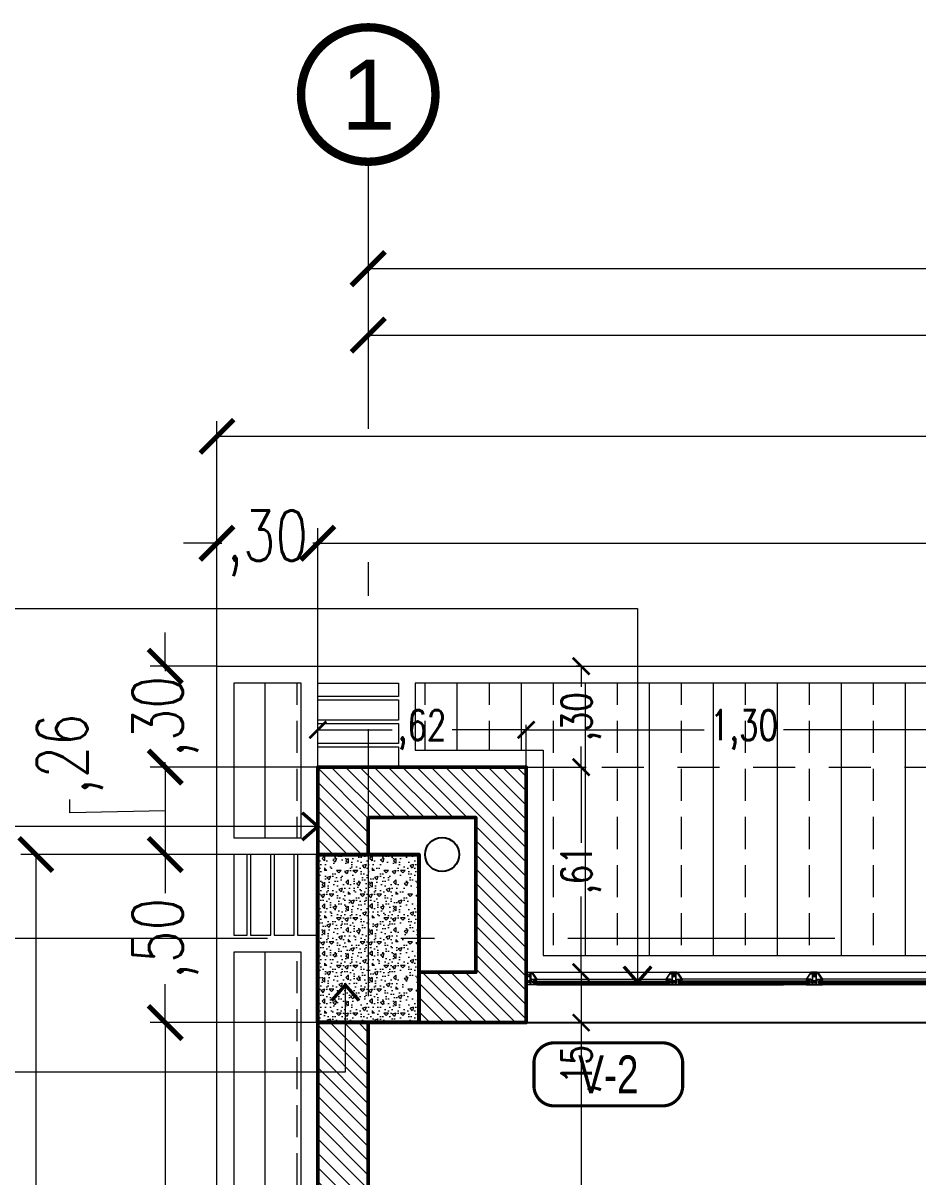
# Model space of a CAD drawing. Header units: millimetres. Extents: x 216 to 447, y 57 to 97.
# Drawn here: x 219.546 to 222.208, y 92.938 to 96.369 of the extents above; entities that cross this region are included whole.
import ezdxf
from ezdxf.enums import TextEntityAlignment as Align

# ---------------------------------------------------------------- set-up
doc = ezdxf.new("R2010")
doc.units = ezdxf.units.MM
doc.header["$LTSCALE"] = 0.5
doc.set_wipeout_variables(frame=1)
doc.header["$PDMODE"] = 35
for name, pattern in [('CENTER', [50.8, 31.75, -6.35, 6.35, -6.35]), ('DASHDOT2', [12.7, 6.35, -3.175, 0, -3.175]), ('HIDDEN', [0.375, 0.25, -0.125])]:
    doc.linetypes.add(name, pattern=pattern)
for name, color, linetype, lineweight in [('A-COLS-ACHU', 47, 'Continuous', 0), ('A-COTAS', 7, 'Continuous', 9), ('A-ECON-COLS', 2, 'Continuous', 53), ('A-EJES', 7, 'DASHDOT2', 9), ('A-MURO', 5, 'Continuous', 50), ('A-MURO-ACHU', 250, 'Continuous', 0), ('A-PISO', 7, 'Continuous', 15), ('A-PISO -ACHU', 55, 'Continuous', 0), ('A-PLAN-ACHU1', 105, 'Continuous', 9), ('A-PLAN-ACHU2', 146, 'Continuous', 0), ('A-PLAN-ACHU3', 250, 'Continuous', 0), ('A-PROY', 6, 'HIDDEN', 18), ('A-TEXT-EJES', 85, 'CENTER', 9), ('A-TEXT-FLEC', 4, 'Continuous', 9), ('A-TEXT-VENT', 2, 'Continuous', 9), ('A-VENT', 1, 'Continuous', 15), ('A-WIPEOUT', 255, 'Continuous', 0)]:
    doc.layers.add(name, color=color, linetype=linetype, lineweight=lineweight)
doc.layers.add('BORRADOR', color=3, linetype='Continuous', plot=False)
doc.styles.add('Cotas', font='romans.shx', dxfattribs={"width": 0.75})
doc.styles.add('ING_50', font='swisscl.ttf', dxfattribs={"height": 0.08})
doc.styles.add('swis Lt BT', font='swissl.ttf')
doc.dimstyles.new("1-25'", dxfattribs={"dimtxt": 0.075, "dimasz": 0.05, "dimexe": 0.015, "dimexo": 0, "dimgap": 0.02, "dimtad": 0, "dimzin": 4, "dimtxsty": 'Cotas', "dimblk": 'ARCHTICK', "dimcen": 0.09, "dimclrd": 142, "dimclre": 2, "dimclrt": 2, "dimadec": 0, "dimazin": 0, "dimtfac": 1, "dimtmove": 0, "dimatfit": 3, "dimfxl": 0.1, "dimlwd": 13, "dimlwe": 9, "dimarcsym": 2})
doc.dimstyles.new("1-50'---", dxfattribs={"dimtxt": 0.15, "dimasz": 0.1, "dimexe": 0.045, "dimexo": 0, "dimgap": 0.02, "dimtad": 0, "dimzin": 4, "dimtxsty": 'Cotas', "dimblk": 'ARCHTICK', "dimcen": 0.09, "dimclrd": 40, "dimclre": 74, "dimclrt": 256, "dimadec": 0, "dimazin": 0, "dimtfac": 1, "dimtmove": 0, "dimatfit": 3, "dimfxl": 30, "dimfxlon": 1, "dimlwd": 13, "dimlwe": 9, "dimarcsym": 2})
pattern_1 = [(135, (-2414.348867, -998.31859), (-0.02121320344, -0.02121320344), [])]
pattern_2 = [(90, (-2414.34887, -998.31859), (-0.1905, 4e-17), []), (90, (-2414.25362, -998.22334), (-0.1905, 4e-17), [0.09525, -0.047625])]

# ---------------------------------------------------------------- blocks, each defined once
blk = doc.blocks.new('INDICADOR EJES')
at = {"layer": 'A-TEXT-EJES', "const_width": 0.0005}
blk.add_lwpolyline([(0.004, 0.004, 1), (-0.004, 0.004, 1)], format="xyb", close=True, dxfattribs=at)
at = {"layer": 'A-TEXT-EJES', "style": 'swis Lt BT'}
blk.add_attdef('1', text='', height=0.005, dxfattribs=at).set_placement((0, 0.004), align=Align.MIDDLE_CENTER)
blk = doc.blocks.new('_ArchTick')
at = {"color": 0, "linetype": 'ByBlock', "const_width": 0.15}
blk.add_lwpolyline([(-0.5, -0.5), (0.5, 0.5)], dxfattribs=at)
blk = doc.blocks.new('*D88')
at = {"layer": 'A-COTAS', "color": 74, "linetype": 'DASHDOT2', "lineweight": 9, "transparency": 16777216}
for p, q in [((220.5728, 95.9569), (220.5728, 95.3965)), ((226.5728, 95.9569), (226.5728, 95.3965))]:
    blk.add_line(p, q, dxfattribs=at)
at = {"layer": 'A-COTAS', "color": 40, "linetype": 'Continuous', "lineweight": 13, "transparency": 16777216}
for p, q in [((220.5728, 95.4415), (223.384, 95.4415)), ((226.5728, 95.4415), (223.7615, 95.4415))]:
    blk.add_line(p, q, dxfattribs=at)
at = {"layer": 'DEFPOINTS', "color": 0, "transparency": 16777216}
for p in [(220.5728, 95.9569), (226.5728, 95.9569), (226.5728, 95.4415)]:
    blk.add_point(p, dxfattribs=at)
at = {"layer": 'A-COTAS', "color": 40, "lineweight": 13, "transparency": 16777216, "xscale": 0.1, "yscale": 0.1, "zscale": 0.1, "rotation": 180}
blk.add_blockref('_ArchTick', (220.5728, 95.4415), dxfattribs=at)
at = {"layer": 'A-COTAS', "color": 40, "lineweight": 13, "transparency": 16777216, "xscale": 0.1, "yscale": 0.1, "zscale": 0.1}
blk.add_blockref('_ArchTick', (226.5728, 95.4415), dxfattribs=at)
at = {"layer": 'A-COTAS', "transparency": 16777216, "insert": (223.5728, 95.4415), "char_height": 0.15, "attachment_point": 5, "style": 'Cotas'}
blk.add_mtext('6,00', dxfattribs=at)
blk = doc.blocks.new('*D91')
at = {"layer": 'A-COTAS', "color": 74, "linetype": 'DASHDOT2', "lineweight": 9, "transparency": 16777216}
for p, q in [((220.5728, 95.9569), (220.5728, 95.5942)), ((238.5728, 95.9569), (238.5728, 95.5942))]:
    blk.add_line(p, q, dxfattribs=at)
at = {"layer": 'A-COTAS', "color": 40, "linetype": 'Continuous', "lineweight": 13, "transparency": 16777216}
for p, q in [((220.5728, 95.6392), (229.3358, 95.6392)), ((238.5728, 95.6392), (229.8097, 95.6392))]:
    blk.add_line(p, q, dxfattribs=at)
at = {"layer": 'DEFPOINTS', "color": 0, "transparency": 16777216}
for p in [(220.5728, 95.9569), (238.5728, 95.9569), (238.5728, 95.6392)]:
    blk.add_point(p, dxfattribs=at)
at = {"layer": 'A-COTAS', "color": 40, "lineweight": 13, "transparency": 16777216, "xscale": 0.1, "yscale": 0.1, "zscale": 0.1, "rotation": 180}
blk.add_blockref('_ArchTick', (220.5728, 95.6392), dxfattribs=at)
at = {"layer": 'A-COTAS', "color": 40, "lineweight": 13, "transparency": 16777216, "xscale": 0.1, "yscale": 0.1, "zscale": 0.1}
blk.add_blockref('_ArchTick', (238.5728, 95.6392), dxfattribs=at)
at = {"layer": 'A-COTAS', "transparency": 16777216, "insert": (229.5728, 95.6392), "char_height": 0.15, "attachment_point": 5, "style": 'Cotas'}
blk.add_mtext('18,00', dxfattribs=at)
blk = doc.blocks.new('*D92')
at = {"layer": 'A-COTAS', "color": 74, "linetype": 'DASHDOT2', "lineweight": 9, "transparency": 16777216}
for p, q in [((220.1228, 94.4569), (220.1228, 94.8675)), ((220.4228, 94.1569), (220.4228, 94.8675))]:
    blk.add_line(p, q, dxfattribs=at)
at = {"layer": 'A-COTAS', "color": 40, "linetype": 'Continuous', "lineweight": 13, "transparency": 16777216}
for p, q in [((220.1228, 94.8225), (220.0228, 94.8225)), ((220.1228, 94.8225), (220.1376, 94.8225)), ((220.4228, 94.8225), (220.4079, 94.8225)), ((220.4228, 94.8225), (220.5228, 94.8225))]:
    blk.add_line(p, q, dxfattribs=at)
at = {"layer": 'DEFPOINTS', "color": 0, "transparency": 16777216}
for p in [(220.4228, 94.8225), (220.1228, 94.4569), (220.4228, 94.1569)]:
    blk.add_point(p, dxfattribs=at)
at = {"layer": 'A-COTAS', "color": 40, "lineweight": 13, "transparency": 16777216, "xscale": 0.1, "yscale": 0.1, "zscale": 0.1}
blk.add_blockref('_ArchTick', (220.1228, 94.8225), dxfattribs=at)
at = {"layer": 'A-COTAS', "color": 40, "lineweight": 13, "transparency": 16777216, "xscale": 0.1, "yscale": 0.1, "zscale": 0.1, "rotation": 180}
blk.add_blockref('_ArchTick', (220.4228, 94.8225), dxfattribs=at)
at = {"layer": 'A-COTAS', "transparency": 16777216, "insert": (220.2728, 94.8225), "char_height": 0.15, "attachment_point": 5, "style": 'Cotas'}
blk.add_mtext(',30', dxfattribs=at)
blk = doc.blocks.new('*D93')
at = {"layer": 'A-COTAS', "color": 74, "linetype": 'DASHDOT2', "lineweight": 9, "transparency": 16777216}
for p, q in [((220.4228, 94.1569), (220.4228, 94.8675)), ((238.7228, 94.1569), (238.7228, 94.8675))]:
    blk.add_line(p, q, dxfattribs=at)
at = {"layer": 'A-COTAS', "color": 40, "linetype": 'Continuous', "lineweight": 13, "transparency": 16777216}
for p, q in [((220.4228, 94.8225), (229.3358, 94.8225)), ((238.7228, 94.8225), (229.8097, 94.8225))]:
    blk.add_line(p, q, dxfattribs=at)
at = {"layer": 'DEFPOINTS', "color": 0, "transparency": 16777216}
for p in [(238.7228, 94.8225), (220.4228, 94.1569), (238.7228, 94.1569)]:
    blk.add_point(p, dxfattribs=at)
at = {"layer": 'A-COTAS', "color": 40, "lineweight": 13, "transparency": 16777216, "xscale": 0.1, "yscale": 0.1, "zscale": 0.1, "rotation": 180}
blk.add_blockref('_ArchTick', (220.4228, 94.8225), dxfattribs=at)
at = {"layer": 'A-COTAS', "color": 40, "lineweight": 13, "transparency": 16777216, "xscale": 0.1, "yscale": 0.1, "zscale": 0.1}
blk.add_blockref('_ArchTick', (238.7228, 94.8225), dxfattribs=at)
at = {"layer": 'A-COTAS', "transparency": 16777216, "insert": (229.5728, 94.8225), "char_height": 0.15, "attachment_point": 5, "style": 'Cotas'}
blk.add_mtext('18,30', dxfattribs=at)
blk = doc.blocks.new('*D95')
at = {"layer": 'A-COTAS', "color": 74, "linetype": 'DASHDOT2', "lineweight": 9, "transparency": 16777216}
for p, q in [((220.1228, 94.4569), (220.1228, 95.1855)), ((239.0228, 94.4569), (239.0228, 95.1855))]:
    blk.add_line(p, q, dxfattribs=at)
at = {"layer": 'A-COTAS', "color": 40, "linetype": 'Continuous', "lineweight": 13, "transparency": 16777216}
for p, q in [((220.1228, 95.1405), (229.3358, 95.1405)), ((239.0228, 95.1405), (229.8097, 95.1405))]:
    blk.add_line(p, q, dxfattribs=at)
at = {"layer": 'DEFPOINTS', "color": 0, "transparency": 16777216}
for p in [(239.0228, 95.1405), (220.1228, 94.4569), (239.0228, 94.4569)]:
    blk.add_point(p, dxfattribs=at)
at = {"layer": 'A-COTAS', "color": 40, "lineweight": 13, "transparency": 16777216, "xscale": 0.1, "yscale": 0.1, "zscale": 0.1, "rotation": 180}
blk.add_blockref('_ArchTick', (220.1228, 95.1405), dxfattribs=at)
at = {"layer": 'A-COTAS', "color": 40, "lineweight": 13, "transparency": 16777216, "xscale": 0.1, "yscale": 0.1, "zscale": 0.1}
blk.add_blockref('_ArchTick', (239.0228, 95.1405), dxfattribs=at)
at = {"layer": 'A-COTAS', "transparency": 16777216, "insert": (229.5728, 95.1405), "char_height": 0.15, "attachment_point": 5, "style": 'Cotas'}
blk.add_mtext('18,90', dxfattribs=at)
blk = doc.blocks.new('*D96')
at = {"layer": 'A-COTAS', "color": 2, "linetype": 'DASHDOT2', "lineweight": 9, "transparency": 16777216}
for p, q in [((220.4228, 94.1569), (220.4228, 94.2828)), ((221.0428, 94.1569), (221.0428, 94.2828))]:
    blk.add_line(p, q, dxfattribs=at)
at = {"layer": 'A-COTAS', "color": 142, "linetype": 'Continuous', "lineweight": 13, "transparency": 16777216}
for p, q in [((220.4228, 94.2678), (220.6436, 94.2678)), ((221.0428, 94.2678), (220.8219, 94.2678))]:
    blk.add_line(p, q, dxfattribs=at)
at = {"layer": 'DEFPOINTS', "color": 0, "transparency": 16777216}
for p in [(221.0428, 94.2678), (220.4228, 94.1569), (221.0428, 94.1569)]:
    blk.add_point(p, dxfattribs=at)
at = {"layer": 'A-COTAS', "color": 142, "lineweight": 13, "transparency": 16777216, "xscale": 0.05, "yscale": 0.05, "zscale": 0.05, "rotation": 180}
blk.add_blockref('_ArchTick', (220.4228, 94.2678), dxfattribs=at)
at = {"layer": 'A-COTAS', "color": 142, "lineweight": 13, "transparency": 16777216, "xscale": 0.05, "yscale": 0.05, "zscale": 0.05}
blk.add_blockref('_ArchTick', (221.0428, 94.2678), dxfattribs=at)
at = {"layer": 'A-COTAS', "color": 2, "transparency": 16777216, "insert": (220.7328, 94.2678), "char_height": 0.09, "attachment_point": 5, "style": 'Cotas'}
blk.add_mtext(',62', dxfattribs=at)
blk = doc.blocks.new('*D97')
at = {"layer": 'A-COTAS', "color": 2, "linetype": 'DASHDOT2', "lineweight": 9, "transparency": 16777216}
for p, q in [((221.0428, 94.1569), (221.0428, 94.2828)), ((222.3378, 94.1569), (222.3378, 94.2828))]:
    blk.add_line(p, q, dxfattribs=at)
at = {"layer": 'A-COTAS', "color": 142, "linetype": 'Continuous', "lineweight": 13, "transparency": 16777216}
for p, q in [((221.0428, 94.2678), (221.5722, 94.2678)), ((222.3378, 94.2678), (221.8083, 94.2678))]:
    blk.add_line(p, q, dxfattribs=at)
at = {"layer": 'DEFPOINTS', "color": 0, "transparency": 16777216}
for p in [(222.3378, 94.2678), (221.0428, 94.1569), (222.3378, 94.1569)]:
    blk.add_point(p, dxfattribs=at)
at = {"layer": 'A-COTAS', "color": 142, "lineweight": 13, "transparency": 16777216, "xscale": 0.05, "yscale": 0.05, "zscale": 0.05, "rotation": 180}
blk.add_blockref('_ArchTick', (221.0428, 94.2678), dxfattribs=at)
at = {"layer": 'A-COTAS', "color": 142, "lineweight": 13, "transparency": 16777216, "xscale": 0.05, "yscale": 0.05, "zscale": 0.05}
blk.add_blockref('_ArchTick', (222.3378, 94.2678), dxfattribs=at)
at = {"layer": 'A-COTAS', "color": 2, "transparency": 16777216, "insert": (221.6903, 94.2678), "char_height": 0.09, "attachment_point": 5, "style": 'Cotas'}
blk.add_mtext('1,30', dxfattribs=at)
blk = doc.blocks.new('*D109')
at = {"layer": 'A-COTAS', "color": 2, "linetype": 'DASHDOT2', "lineweight": 9, "transparency": 16777216}
for p, q in [((220.4228, 93.3969), (220.4228, 92.7344)), ((220.5728, 93.3969), (220.5728, 92.7344))]:
    blk.add_line(p, q, dxfattribs=at)
at = {"layer": 'A-COTAS', "color": 142, "linetype": 'Continuous', "lineweight": 13, "transparency": 16777216}
for p, q in [((220.4228, 92.7494), (220.5728, 92.7494)), ((220.5728, 92.7494), (220.6228, 92.7494))]:
    blk.add_line(p, q, dxfattribs=at)
at = {"layer": 'DEFPOINTS', "color": 0, "transparency": 16777216}
for p in [(220.4228, 93.3969), (220.5728, 93.3969), (220.5728, 92.7494)]:
    blk.add_point(p, dxfattribs=at)
at = {"layer": 'A-COTAS', "color": 142, "lineweight": 13, "transparency": 16777216, "xscale": 0.05, "yscale": 0.05, "zscale": 0.05, "rotation": 180}
blk.add_blockref('_ArchTick', (220.4228, 92.7494), dxfattribs=at)
at = {"layer": 'A-COTAS', "color": 142, "lineweight": 13, "transparency": 16777216, "xscale": 0.05, "yscale": 0.05, "zscale": 0.05}
blk.add_blockref('_ArchTick', (220.5728, 92.7494), dxfattribs=at)
at = {"layer": 'A-COTAS', "color": 2, "transparency": 16777216, "insert": (220.7119, 92.7494), "char_height": 0.09, "attachment_point": 5, "style": 'Cotas'}
blk.add_mtext(',15', dxfattribs=at)
blk = doc.blocks.new('*D110')
at = {"layer": 'A-COTAS', "color": 2, "linetype": 'DASHDOT2', "lineweight": 9, "transparency": 16777216}
for p, q in [((220.5728, 93.3969), (220.5728, 92.7344)), ((222.3378, 93.0054), (222.3378, 92.7344))]:
    blk.add_line(p, q, dxfattribs=at)
at = {"layer": 'A-COTAS', "color": 142, "linetype": 'Continuous', "lineweight": 13, "transparency": 16777216}
for p, q in [((220.5728, 92.7494), (221.3372, 92.7494)), ((222.3378, 92.7494), (221.5733, 92.7494))]:
    blk.add_line(p, q, dxfattribs=at)
at = {"layer": 'DEFPOINTS', "color": 0, "transparency": 16777216}
for p in [(220.5728, 93.3969), (222.3378, 93.0054), (222.3378, 92.7494)]:
    blk.add_point(p, dxfattribs=at)
at = {"layer": 'A-COTAS', "color": 142, "lineweight": 13, "transparency": 16777216, "xscale": 0.05, "yscale": 0.05, "zscale": 0.05, "rotation": 180}
blk.add_blockref('_ArchTick', (220.5728, 92.7494), dxfattribs=at)
at = {"layer": 'A-COTAS', "color": 142, "lineweight": 13, "transparency": 16777216, "xscale": 0.05, "yscale": 0.05, "zscale": 0.05}
blk.add_blockref('_ArchTick', (222.3378, 92.7494), dxfattribs=at)
at = {"layer": 'A-COTAS', "color": 2, "transparency": 16777216, "insert": (221.4553, 92.7494), "char_height": 0.09, "attachment_point": 5, "style": 'Cotas'}
blk.add_mtext('1,77', dxfattribs=at)
blk = doc.blocks.new('ALN-177', base_point=(0.5588, 0.5404))
at = {"layer": 'A-PLAN-ACHU1'}
for p, q in [((0.5343, 0.5506), (0.5324, 0.5529)), ((0.5344, 0.5519), (0.5324, 0.5529)), ((0.5343, 0.5506), (0.5324, 0.5484)), ((0.5343, 0.5494), (0.5324, 0.5484)), ((0.5361, 0.5485), (0.5343, 0.5494)), ((0.5361, 0.5528), (0.5344, 0.5519)), ((0.5361, 0.5485), (0.5361, 0.5528))]:
    blk.add_line(p, q, dxfattribs=at)
at = {"layer": 'A-VENT'}
blk.add_lwpolyline([(0.5558, 0.5404), (0.5588, 0.5404), (0.5588, 0.5419), (0.5377, 0.5555), (0.5362, 0.5555), (0.5343, 0.554), (0.5343, 0.5521), (0.5362, 0.5536), (0.5362, 0.5478), (0.5343, 0.5493), (0.5343, 0.5481), (0.5362, 0.5466), (0.5362, 0.5418), (0.5332, 0.5388), (0.5295, 0.5388), (0.5295, 0.5386), (0.5305, 0.5376), (0.5342, 0.5376), (0.5377, 0.5412), (0.5377, 0.5537), (0.5561, 0.5419), (0.5541, 0.5419), (0.5541, 0.5389, 1), (0.5566, 0.5389)], format="xyb", close=True, dxfattribs=at)
blk = doc.blocks.new('ALN-292')
at = {"layer": 'A-VENT'}
blk.add_lwpolyline([(0, 0.024), (0, 0), (0.0035, 0), (0.0035, 0.0025), (0.0015, 0.0015), (0.0015, 0.0079), (0.0035, 0.0069), (0.0035, 0.008), (0.0015, 0.009), (0.0015, 0.0179), (0.007, 0.0179), (0.007, 0.015), (0.01, 0.015), (0.0092, 0.0165), (0.0085, 0.0165), (0.0085, 0.0179), (0.0365, 0.0179), (0.0365, 0.0165), (0.0358, 0.0165), (0.035, 0.015), (0.038, 0.015), (0.038, 0.024), (0.038, 0.033), (0.035, 0.033), (0.0358, 0.0315), (0.0365, 0.0315), (0.0365, 0.0301), (0.0085, 0.0301), (0.0085, 0.0315), (0.0092, 0.0315), (0.01, 0.033), (0.007, 0.033), (0.007, 0.0301), (0.0015, 0.0301), (0.0015, 0.039), (0.0035, 0.04), (0.0035, 0.0411), (0.0015, 0.0401), (0.0015, 0.0465), (0.0035, 0.0455), (0.0035, 0.048), (0, 0.048)], close=True, dxfattribs=at)
for points in [[(0.0092, 0.0274, 0.352285), (0.0065, 0.024, 0.352285), (0.0092, 0.0206), (0.0092, 0.0194), (0.0015, 0.0194), (0.0015, 0.024), (0.0015, 0.0286), (0.0092, 0.0286)], [(0.008, 0.024, 1), (0.012, 0.024, 1)], [(0.0272, 0.0274, 0.352285), (0.0245, 0.024, 0.352285), (0.0272, 0.0206), (0.0272, 0.0194), (0.0107, 0.0194), (0.0107, 0.0206, 0.352285), (0.0135, 0.024, 0.352285), (0.0107, 0.0274), (0.0107, 0.0286), (0.0272, 0.0286)], [(0.026, 0.024, 1), (0.03, 0.024, 1)], [(0.0288, 0.0206, 0.352285), (0.0315, 0.024, 0.352285), (0.0288, 0.0274), (0.0288, 0.0286), (0.0365, 0.0286), (0.0365, 0.024), (0.0365, 0.0194), (0.0288, 0.0194)]]:
    blk.add_lwpolyline(points, format="xyb", close=True, dxfattribs=at)
blk = doc.blocks.new('V-2_PL_BLQ4')
at = {"layer": 'A-PLAN-ACHU1'}
for points in [[(0.4266, 0.1175), (0.0197, 0.1175), (0.0197, 0.1235), (0.4266, 0.1235)], [(0.452, 0.1175), (0.844, 0.1175), (0.844, 0.1235), (0.452, 0.1235)], [(0.8694, 0.1175), (1.2753, 0.1175), (1.2753, 0.1235), (0.8694, 0.1235)]]:
    blk.add_lwpolyline(points, close=True, dxfattribs=at)
for points in [[(0.0282, 0.1141), (0.0239, 0.1141), (0.0249, 0.1159), (0.0239, 0.1178), (0.0261, 0.1159), (0.0283, 0.1178), (0.0273, 0.1158), (0.0282, 0.1141)], [(0.4222, 0.1141), (0.4179, 0.1141), (0.4188, 0.1159), (0.4178, 0.1178), (0.42, 0.1159), (0.4223, 0.1178), (0.4213, 0.1158), (0.4222, 0.1141)], [(0.4563, 0.1141), (0.4607, 0.1141), (0.4597, 0.1159), (0.4607, 0.1178), (0.4585, 0.1159), (0.4563, 0.1178), (0.4573, 0.1158), (0.4563, 0.1141)], [(0.8397, 0.1141), (0.8354, 0.1141), (0.8363, 0.1159), (0.8353, 0.1178), (0.8375, 0.1159), (0.8398, 0.1178), (0.8387, 0.1158), (0.8397, 0.1141)], [(0.8738, 0.1141), (0.8781, 0.1141), (0.8772, 0.1159), (0.8782, 0.1178), (0.876, 0.1159), (0.8737, 0.1178), (0.8748, 0.1158), (0.8738, 0.1141)], [(0.8737, 0.1141), (0.8781, 0.1141), (0.8771, 0.1159), (0.8781, 0.1178), (0.8759, 0.1159), (0.8737, 0.1178), (0.8747, 0.1158), (0.8737, 0.1141)], [(1.2668, 0.1141), (1.2711, 0.1141), (1.2701, 0.1159), (1.2711, 0.1178), (1.2689, 0.1159), (1.2667, 0.1178), (1.2677, 0.1158), (1.2668, 0.1141)]]:
    blk.add_lwpolyline(points, dxfattribs=at)
at = {"layer": 'A-PLAN-ACHU2'}
for points in [[(0.4266, 0.1205), (0.0197, 0.1205)], [(0.031, 0.1289), (0.4153, 0.1289)], [(0.4153, 0.1155), (0.031, 0.1155)], [(0.031, 0.112), (0.4259, 0.112)], [(0.4153, 0.112), (0.0784, 0.112)], [(0.452, 0.1205), (0.844, 0.1205)], [(0.8327, 0.112), (0.4526, 0.112)], [(0.8327, 0.1289), (0.4633, 0.1289)], [(0.4633, 0.1155), (0.8327, 0.1155)], [(0.4633, 0.112), (0.7652, 0.112)], [(0.8694, 0.1205), (1.2753, 0.1205)], [(1.264, 0.112), (0.87, 0.112)], [(1.264, 0.1289), (0.8807, 0.1289)], [(0.8807, 0.1155), (1.264, 0.1155)]]:
    blk.add_lwpolyline(points, dxfattribs=at)
at = {"layer": 'A-VENT'}
blk.add_lwpolyline([(1.295, 0.15), (1.295, 0), (0, 0), (0, 0.15)], close=True, dxfattribs=at)
for points in [[(0.0079, 0.121, 3.732051), (0.0079, 0.123), (0.0066, 0.1238), (0.0066, 0.1255), (0.0116, 0.1255), (0.0116, 0.1365), (0.0066, 0.1365), (0.0066, 0.1382), (0.0079, 0.139, 3.732051), (0.0079, 0.141), (0.0066, 0.1418), (0.0066, 0.1435), (0.0116, 0.1435), (0.0116, 0.1485), (0.0016, 0.1485), (0.0016, 0.1464), (0, 0.148), (0, 0.15), (0.016, 0.15), (0.016, 0.147), (0.0145, 0.1478), (0.0145, 0.1485), (0.0131, 0.1485), (0.0131, 0.1135), (0.022, 0.1135), (0.023, 0.1155), (0.0241, 0.1155), (0.0231, 0.1135), (0.0295, 0.1135), (0.0285, 0.1155), (0.031, 0.1155), (0.031, 0.112), (0, 0.112), (0, 0.114), (0.0016, 0.1156), (0.0016, 0.1135), (0.0116, 0.1135), (0.0116, 0.1185), (0.0066, 0.1185), (0.0066, 0.1202)], [(1.2871, 0.121, -3.732051), (1.2871, 0.123), (1.2884, 0.1238), (1.2884, 0.1255), (1.2834, 0.1255), (1.2834, 0.1365), (1.2884, 0.1365), (1.2884, 0.1382), (1.2871, 0.139, -3.732051), (1.2871, 0.141), (1.2884, 0.1418), (1.2884, 0.1435), (1.2834, 0.1435), (1.2834, 0.1485), (1.2934, 0.1485), (1.2934, 0.1464), (1.295, 0.148), (1.295, 0.15), (1.279, 0.15), (1.279, 0.147), (1.2805, 0.1478), (1.2805, 0.1485), (1.2819, 0.1485), (1.2819, 0.1135), (1.273, 0.1135), (1.272, 0.1155), (1.2709, 0.1155), (1.2719, 0.1135), (1.2655, 0.1135), (1.2665, 0.1155), (1.264, 0.1155), (1.264, 0.112), (1.295, 0.112), (1.295, 0.114), (1.2934, 0.1156), (1.2934, 0.1135), (1.2834, 0.1135), (1.2834, 0.1185), (1.2884, 0.1185), (1.2884, 0.1202)]]:
    blk.add_lwpolyline(points, format="xyb", close=True, dxfattribs=at)
at = {"layer": 'A-VENT', "xscale": -1, "rotation": 270}
for p in [(0.0159, 0.15), (0.4482, 0.15), (0.8656, 0.15)]:
    blk.add_blockref('ALN-177', p, dxfattribs=at)
at = {"layer": 'A-VENT', "rotation": 90}
for name, p in [('ALN-177', (0.4303, 0.15)), ('ALN-292', (0.4633, 0.112)), ('ALN-177', (0.8477, 0.15)), ('ALN-292', (0.8807, 0.112)), ('ALN-177', (1.2791, 0.15))]:
    blk.add_blockref(name, p, dxfattribs=at)
blk = doc.blocks.new('*U231')
at = {"layer": 'A-TEXT-FLEC'}
for points in [[(0, 0), (0, 0), (5.3525, 0)], [(5.3525, 0), (5.3525, -1.1114)]]:
    blk.add_lwpolyline(points, dxfattribs=at)
at = {"layer": 'A-TEXT-FLEC', "const_width": 0.01}
blk.add_lwpolyline([(5.3934, -1.065), (5.3525, -1.1114), (5.3117, -1.065)], dxfattribs=at)
blk = doc.blocks.new('*U234')
at = {"layer": 'A-TEXT-FLEC', "const_width": 0.01}
blk.add_lwpolyline([(4.5242, 0.212), (4.4834, 0.2584), (4.4426, 0.212)], dxfattribs=at)
at = {"layer": 'A-TEXT-FLEC'}
for points in [[(4.4834, 0), (4.4834, 0.2584)], [(0, 0), (0, 0), (4.4834, 0)]]:
    blk.add_lwpolyline(points, dxfattribs=at)
blk = doc.blocks.new('*D293')
at = {"layer": 'A-COTAS', "color": 74, "linetype": 'DASHDOT2', "lineweight": 9, "transparency": 16777216}
for p, q in [((220.4228, 94.1569), (219.924, 94.1569)), ((220.4228, 93.8969), (219.924, 93.8969))]:
    blk.add_line(p, q, dxfattribs=at)
at = {"layer": 'A-COTAS', "color": 40, "linetype": 'Continuous', "lineweight": 13, "transparency": 16777216}
for p, q in [((219.969, 94.1569), (219.969, 93.8969)), ((219.6851, 94.0206), (219.6851, 94.0606)), ((219.969, 94.0269), (219.6851, 94.0206))]:
    blk.add_line(p, q, dxfattribs=at)
at = {"layer": 'DEFPOINTS', "color": 0, "transparency": 16777216}
for p in [(220.4228, 94.1569), (219.969, 93.8969), (220.4228, 93.8969)]:
    blk.add_point(p, dxfattribs=at)
at = {"layer": 'A-COTAS', "color": 40, "lineweight": 13, "transparency": 16777216, "xscale": 0.1, "yscale": 0.1, "zscale": 0.1}
for p, rotation in [((219.969, 94.1569), 90), ((219.969, 93.8969), 270)]:
    blk.add_blockref('_ArchTick', p, dxfattribs=dict(at, rotation=rotation))
at = {"layer": 'A-COTAS', "transparency": 16777216, "insert": (219.6851, 94.1958), "char_height": 0.15, "attachment_point": 5, "rotation": 90, "style": 'Cotas'}
blk.add_mtext(',26', dxfattribs=at)
blk = doc.blocks.new('*D294')
at = {"layer": 'A-COTAS', "color": 74, "linetype": 'DASHDOT2', "lineweight": 9, "transparency": 16777216}
for p, q in [((220.4228, 93.8969), (219.924, 93.8969)), ((220.4228, 93.3969), (219.924, 93.3969))]:
    blk.add_line(p, q, dxfattribs=at)
at = {"layer": 'A-COTAS', "color": 40, "linetype": 'Continuous', "lineweight": 13, "transparency": 16777216}
for p, q in [((219.969, 93.8969), (219.969, 93.7821)), ((219.969, 93.3969), (219.969, 93.5117))]:
    blk.add_line(p, q, dxfattribs=at)
at = {"layer": 'DEFPOINTS', "color": 0, "transparency": 16777216}
for p in [(220.4228, 93.8969), (219.969, 93.3969), (220.4228, 93.3969)]:
    blk.add_point(p, dxfattribs=at)
at = {"layer": 'A-COTAS', "color": 40, "lineweight": 13, "transparency": 16777216, "xscale": 0.1, "yscale": 0.1, "zscale": 0.1}
for p, rotation in [((219.969, 93.8969), 90), ((219.969, 93.3969), 270)]:
    blk.add_blockref('_ArchTick', p, dxfattribs=dict(at, rotation=rotation))
at = {"layer": 'A-COTAS', "transparency": 16777216, "insert": (219.969, 93.6469), "char_height": 0.15, "attachment_point": 5, "rotation": 90, "style": 'Cotas'}
blk.add_mtext(',50', dxfattribs=at)
blk = doc.blocks.new('*D295')
at = {"layer": 'A-COTAS', "color": 74, "linetype": 'DASHDOT2', "lineweight": 9, "transparency": 16777216}
for p, q in [((220.4228, 93.3969), (219.924, 93.3969)), ((220.4228, 86.1969), (219.924, 86.1969))]:
    blk.add_line(p, q, dxfattribs=at)
at = {"layer": 'A-COTAS', "color": 40, "linetype": 'Continuous', "lineweight": 13, "transparency": 16777216}
for p, q in [((219.969, 93.3969), (219.969, 89.9883)), ((219.969, 86.1969), (219.969, 89.6055))]:
    blk.add_line(p, q, dxfattribs=at)
at = {"layer": 'DEFPOINTS', "color": 0, "transparency": 16777216}
for p in [(220.4228, 93.3969), (219.969, 86.1969), (220.4228, 86.1969)]:
    blk.add_point(p, dxfattribs=at)
at = {"layer": 'A-COTAS', "color": 40, "lineweight": 13, "transparency": 16777216, "xscale": 0.1, "yscale": 0.1, "zscale": 0.1}
for p, rotation in [((219.969, 93.3969), 90), ((219.969, 86.1969), 270)]:
    blk.add_blockref('_ArchTick', p, dxfattribs=dict(at, rotation=rotation))
at = {"layer": 'A-COTAS', "transparency": 16777216, "insert": (219.969, 89.7969), "char_height": 0.15, "attachment_point": 5, "rotation": 90, "style": 'Cotas'}
blk.add_mtext('7,20', dxfattribs=at)
blk = doc.blocks.new('*D298')
at = {"layer": 'A-COTAS', "color": 40, "linetype": 'Continuous', "lineweight": 13, "transparency": 16777216}
for p, q in [((219.969, 94.4569), (219.969, 94.5569)), ((219.969, 94.4569), (219.969, 94.4421)), ((219.969, 94.1569), (219.969, 94.1717)), ((219.969, 94.1569), (219.969, 94.0569))]:
    blk.add_line(p, q, dxfattribs=at)
at = {"layer": 'A-COTAS', "color": 74, "linetype": 'DASHDOT2', "lineweight": 9, "transparency": 16777216}
for p, q in [((220.1228, 94.4569), (219.924, 94.4569)), ((220.4228, 94.1569), (219.924, 94.1569))]:
    blk.add_line(p, q, dxfattribs=at)
at = {"layer": 'DEFPOINTS', "color": 0, "transparency": 16777216}
for p in [(219.969, 94.4569), (220.1228, 94.4569), (220.4228, 94.1569)]:
    blk.add_point(p, dxfattribs=at)
at = {"layer": 'A-COTAS', "color": 40, "lineweight": 13, "transparency": 16777216, "xscale": 0.1, "yscale": 0.1, "zscale": 0.1}
for p, rotation in [((219.969, 94.4569), 270), ((219.969, 94.1569), 90)]:
    blk.add_blockref('_ArchTick', p, dxfattribs=dict(at, rotation=rotation))
at = {"layer": 'A-COTAS', "transparency": 16777216, "insert": (219.969, 94.3069), "char_height": 0.15, "attachment_point": 5, "rotation": 90, "style": 'Cotas'}
blk.add_mtext(',30', dxfattribs=at)
blk = doc.blocks.new('*D299')
at = {"layer": 'A-COTAS', "color": 74, "linetype": 'DASHDOT2', "lineweight": 9, "transparency": 16777216}
for p, q in [((220.4228, 93.8969), (219.5391, 93.8969)), ((220.4228, 85.6969), (219.5391, 85.6969))]:
    blk.add_line(p, q, dxfattribs=at)
at = {"layer": 'A-COTAS', "color": 40, "linetype": 'Continuous', "lineweight": 13, "transparency": 16777216}
for p, q in [((219.5841, 93.8969), (219.5841, 89.9883)), ((219.5841, 85.6969), (219.5841, 89.6055))]:
    blk.add_line(p, q, dxfattribs=at)
at = {"layer": 'DEFPOINTS', "color": 0, "transparency": 16777216}
for p in [(220.4228, 93.8969), (219.5841, 85.6969), (220.4228, 85.6969)]:
    blk.add_point(p, dxfattribs=at)
at = {"layer": 'A-COTAS', "color": 40, "lineweight": 13, "transparency": 16777216, "xscale": 0.1, "yscale": 0.1, "zscale": 0.1}
for p, rotation in [((219.5841, 93.8969), 90), ((219.5841, 85.6969), 270)]:
    blk.add_blockref('_ArchTick', p, dxfattribs=dict(at, rotation=rotation))
at = {"layer": 'A-COTAS', "transparency": 16777216, "insert": (219.5841, 89.7969), "char_height": 0.15, "attachment_point": 5, "rotation": 90, "style": 'Cotas'}
blk.add_mtext('8,20', dxfattribs=at)
blk = doc.blocks.new('*D309')
at = {"layer": 'A-COTAS', "color": 2, "linetype": 'DASHDOT2', "lineweight": 9, "transparency": 16777216}
for p, q in [((221.0428, 94.1569), (221.2211, 94.1569)), ((221.0428, 93.5469), (221.2211, 93.5469))]:
    blk.add_line(p, q, dxfattribs=at)
at = {"layer": 'A-COTAS', "color": 142, "linetype": 'Continuous', "lineweight": 13, "transparency": 16777216}
for p, q in [((221.2061, 94.1569), (221.2061, 93.9314)), ((221.2061, 93.5469), (221.2061, 93.7725))]:
    blk.add_line(p, q, dxfattribs=at)
at = {"layer": 'DEFPOINTS', "color": 0, "transparency": 16777216}
for p in [(221.0428, 94.1569), (221.0428, 93.5469), (221.2061, 93.5469)]:
    blk.add_point(p, dxfattribs=at)
at = {"layer": 'A-COTAS', "color": 142, "lineweight": 13, "transparency": 16777216, "xscale": 0.05, "yscale": 0.05, "zscale": 0.05}
for p, rotation in [((221.2061, 94.1569), 90), ((221.2061, 93.5469), 270)]:
    blk.add_blockref('_ArchTick', p, dxfattribs=dict(at, rotation=rotation))
at = {"layer": 'A-COTAS', "color": 2, "transparency": 16777216, "insert": (221.2061, 93.8519), "char_height": 0.09, "attachment_point": 5, "rotation": 90, "style": 'Cotas'}
blk.add_mtext(',61', dxfattribs=at)
blk = doc.blocks.new('*D310')
at = {"layer": 'A-COTAS', "color": 2, "linetype": 'DASHDOT2', "lineweight": 9, "transparency": 16777216}
for p, q in [((221.2061, 94.4569), (221.1911, 94.4569)), ((221.0428, 94.1569), (221.2211, 94.1569))]:
    blk.add_line(p, q, dxfattribs=at)
at = {"layer": 'A-COTAS', "color": 142, "linetype": 'Continuous', "lineweight": 13, "transparency": 16777216}
for p, q in [((221.2061, 94.4569), (221.2061, 94.396)), ((221.2061, 94.1569), (221.2061, 94.2178))]:
    blk.add_line(p, q, dxfattribs=at)
at = {"layer": 'DEFPOINTS', "color": 0, "transparency": 16777216}
for p in [(221.2061, 94.4569), (221.2061, 94.4569), (221.0428, 94.1569)]:
    blk.add_point(p, dxfattribs=at)
at = {"layer": 'A-COTAS', "color": 142, "lineweight": 13, "transparency": 16777216, "xscale": 0.05, "yscale": 0.05, "zscale": 0.05}
for p, rotation in [((221.2061, 94.4569), 90), ((221.2061, 94.1569), 270)]:
    blk.add_blockref('_ArchTick', p, dxfattribs=dict(at, rotation=rotation))
at = {"layer": 'A-COTAS', "color": 2, "transparency": 16777216, "insert": (221.2061, 94.3069), "char_height": 0.09, "attachment_point": 5, "rotation": 90, "style": 'Cotas'}
blk.add_mtext(',30', dxfattribs=at)
blk = doc.blocks.new('*D311')
at = {"layer": 'A-COTAS', "color": 2, "linetype": 'DASHDOT2', "lineweight": 9, "transparency": 16777216}
for p, q in [((221.0428, 93.5469), (221.2211, 93.5469)), ((221.0428, 93.3969), (221.2211, 93.3969))]:
    blk.add_line(p, q, dxfattribs=at)
at = {"layer": 'A-COTAS', "color": 142, "linetype": 'Continuous', "lineweight": 13, "transparency": 16777216}
for p, q in [((221.2061, 93.5469), (221.2061, 93.3969)), ((221.2061, 93.3969), (221.2061, 93.3469))]:
    blk.add_line(p, q, dxfattribs=at)
at = {"layer": 'DEFPOINTS', "color": 0, "transparency": 16777216}
for p in [(221.0428, 93.5469), (221.0428, 93.3969), (221.2061, 93.3969)]:
    blk.add_point(p, dxfattribs=at)
at = {"layer": 'A-COTAS', "color": 142, "lineweight": 13, "transparency": 16777216, "xscale": 0.05, "yscale": 0.05, "zscale": 0.05}
for p, rotation in [((221.2061, 93.5469), 90), ((221.2061, 93.3969), 270)]:
    blk.add_blockref('_ArchTick', p, dxfattribs=dict(at, rotation=rotation))
at = {"layer": 'A-COTAS', "color": 2, "transparency": 16777216, "insert": (221.2061, 93.2578), "char_height": 0.09, "attachment_point": 5, "rotation": 90, "style": 'Cotas'}
blk.add_mtext(',15', dxfattribs=at)
blk = doc.blocks.new('*D312')
at = {"layer": 'A-COTAS', "color": 2, "linetype": 'DASHDOT2', "lineweight": 9, "transparency": 16777216}
for p, q in [((221.0428, 93.3969), (221.2211, 93.3969)), ((221.2061, 86.1469), (221.2211, 86.1469))]:
    blk.add_line(p, q, dxfattribs=at)
at = {"layer": 'A-COTAS', "color": 142, "linetype": 'Continuous', "lineweight": 13, "transparency": 16777216}
for p, q in [((221.2061, 93.3969), (221.2061, 89.8948)), ((221.2061, 86.1469), (221.2061, 89.6491))]:
    blk.add_line(p, q, dxfattribs=at)
at = {"layer": 'DEFPOINTS', "color": 0, "transparency": 16777216}
for p in [(221.0428, 93.3969), (221.2061, 86.1469), (221.2061, 86.1469)]:
    blk.add_point(p, dxfattribs=at)
at = {"layer": 'A-COTAS', "color": 142, "lineweight": 13, "transparency": 16777216, "xscale": 0.05, "yscale": 0.05, "zscale": 0.05}
for p, rotation in [((221.2061, 93.3969), 90), ((221.2061, 86.1469), 270)]:
    blk.add_blockref('_ArchTick', p, dxfattribs=dict(at, rotation=rotation))
at = {"layer": 'A-COTAS', "color": 2, "transparency": 16777216, "insert": (221.2061, 89.7719), "char_height": 0.09, "attachment_point": 5, "rotation": 90, "style": 'Cotas'}
blk.add_mtext('7,25', dxfattribs=at)
blk = doc.blocks.new('*U239')
at = {"layer": 'A-TEXT-FLEC'}
blk.add_lwpolyline([(4.4015, 0), (0, 0), (0, 0.137)], dxfattribs=at)
at = {"layer": 'A-TEXT-FLEC', "const_width": 0.01}
blk.add_lwpolyline([(4.355, -0.0408), (4.4015, 0), (4.355, 0.0408)], dxfattribs=at)

msp = doc.modelspace()

# ---------------------------------------------------------------- hatches: boundary and pattern name
at = {"layer": 'A-COLS-ACHU'}
h = msp.add_hatch(dxfattribs=at)
h.set_pattern_fill('CONCRETE', color=256, scale=0.1, angle=135, style=0, pattern_type=2)
h.set_pattern_definition([(180, (220.98699, 91.94047), (-0.070711, -0.070711), [0.014142, -0.028285, 0.007071, -0.042426, 0.014142, -0.0353554]), (270, (220.93749, 91.9829), (0.070711, -0.070711), [0.0141421, -0.021213, 0.007071, -0.035355, 0.0141421, -0.0494982]), (198.435, (221.0082, 91.940473), (-0.0707107, -0.0707107), [0.01118, -0.04472, 0.01118, -0.0447234]), (251.565, (221.0082, 91.940473), (-0.0707107, -0.0707107), [0.01118, -0.04472, 0.01118, -0.0447234]), (135, (221.00113, 91.9334), (-0.0707107, -0.0707107), [0.005, -0.04, 0.01, -0.04, 0.005]), (135, (220.99052, 91.9228), (-0.0707107, -0.0707107), [-0.015, 0.01, -0.04, 0, -0.035, 0]), (135, (220.98699, 91.91926), (-0.0707107, -0.0707107), [-0.04, 0, -0.03, 0.01, -0.02, 0]), (135, (220.97638, 91.90865), (-0.0707107, -0.0707107), [-0.02, 0, -0.025, 0.01, -0.045, 0]), (135, (220.96577, 91.89805), (-0.0707107, -0.0707107), [-0.02, 0.01, -0.04, 0.01, -0.02, 0]), (135, (220.9481, 91.88037), (-0.0707107, -0.0707107), [-0.015, 0.01, -0.02, 0, -0.055, 0]), (135, (220.94456, 91.87683), (-0.0707107, -0.0707107), [-0.02, 0, -0.06, 0.01, -0.01, 0]), (225, (220.99052, 91.92987), (0.0707107, -0.0707107), [-0.03, 0, -0.03, 0, -0.04, 0]), (225, (220.99759, 91.95108), (0.0707107, -0.0707107), [-0.015, 0.01, -0.04, 0, -0.035, 0]), (225, (220.99052, 91.95815), (0.0707107, -0.0707107), [-0.04, 0, -0.035, 0.01, -0.015, 0]), (225, (220.95163, 91.99704), (0.0707107, -0.0707107), [-0.02, 0.01, -0.05, 0.01, -0.01, 0]), (225, (220.99406, 91.94047), (0.0707107, -0.0707107), [-0.03, 0, -0.035, 0, -0.035, 0]), (225, (220.98699, 91.94754), (0.0707107, -0.0707107), [-0.025, 0, -0.055, 0, -0.02, 0]), (225, (220.97638, 91.95108), (0.0707107, -0.0707107), [-0.05, 0, -0.015, 0, -0.035, 0]), (225, (220.97992, 91.96169), (0.0707107, -0.0707107), [-0.045, 0, -0.02, 0, -0.025, 0]), (225, (220.96224, 91.95815), (0.0707107, -0.0707107), [-0.04, 0, -0.015, 0, -0.04, 0]), (225, (220.95517, 91.95815), (0.0707107, -0.0707107), [-0.045, 0, -0.02, 0, -0.035, 0]), (225, (220.96931, 91.97936), (0.0707107, -0.0707107), [-0.06, 0, -0.025, 0, -0.015, 0]), (225, (220.95517, 91.97229), (0.0707107, -0.0707107), [-0.02, 0, -0.04, 0, -0.04, 0]), (225, (220.95517, 91.97936), (0.0707107, -0.0707107), [-0.045, 0, -0.025, 0, -0.03, 0]), (225, (220.95517, 91.98643), (0.0707107, -0.0707107), [-0.04, 0, -0.03, 0, -0.03, 0]), (225, (220.94456, 91.98997), (0.0707107, -0.0707107), [-0.03, 0, -0.03, 0, -0.04, 0]), (225, (220.93395, 91.99351), (0.0707107, -0.0707107), [-0.04, 0, -0.02, 0, -0.04, 0]), (225, (220.92688, 91.99351), (0.0707107, -0.0707107), [-0.015, 0, -0.06, 0, -0.025, 0])])
h.paths.add_polyline_path([(220.4228, 93.3969), (220.4228, 93.8969), (220.7228, 93.8969), (220.7228, 93.3969)])
at = {"layer": 'A-MURO-ACHU'}
h = msp.add_hatch(dxfattribs=at)
h.set_pattern_fill('_USER', color=256, scale=0.03, angle=135, pattern_type=0)
h.set_pattern_definition(pattern_1)
h.paths.add_polyline_path([(220.4228, 93.8969), (220.5728, 93.8969), (220.5728, 94.0069), (220.8928, 94.0069), (220.8928, 93.5469), (220.7228, 93.5469), (220.7228, 93.3969), (221.0428, 93.3969), (221.0428, 94.1569), (220.4228, 94.1569)])
h = msp.add_hatch(dxfattribs=at)
h.set_pattern_fill('_USER', color=256, scale=0.03, angle=135, pattern_type=0)
h.set_pattern_definition(pattern_1)
h.paths.add_polyline_path([(220.4228, 86.1969), (220.5728, 86.1969), (220.5728, 93.3969), (220.4228, 93.3969)])
at = {"layer": 'A-PISO -ACHU'}
h = msp.add_hatch(dxfattribs=at)
h.set_pattern_fill('ANSI33', color=253, scale=0.03, angle=45)
h.set_pattern_definition(pattern_2)
h.paths.add_polyline_path([(220.3728, 94.1569), (220.3728, 94.2169), (220.3728, 94.4069), (220.1728, 94.4069), (220.1728, 93.9469), (220.3728, 93.9469)])
h = msp.add_hatch(dxfattribs=at)
h.set_pattern_fill('ANSI33', color=253, scale=0.03, angle=45)
h.set_pattern_definition(pattern_2)
h.paths.add_polyline_path([(222.2878, 94.2069), (223.315, 94.2069), (223.315, 94.2169), (223.315, 94.4069), (220.7128, 94.4069), (220.7128, 94.2069), (221.0928, 94.2069), (221.0928, 93.5969), (222.2878, 93.5969)])
h = msp.add_hatch(dxfattribs=at)
h.set_pattern_fill('ANSI33', color=253, scale=0.03, angle=45)
h.set_pattern_definition(pattern_2)
h.paths.add_polyline_path([(220.3728, 93.6069), (220.3628, 93.6069), (220.1728, 93.6069), (220.1728, 89.9669), (220.3728, 89.9669)])

# ---------------------------------------------------------------- linework, layer by layer
msp.add_circle((220.7924, 93.8969), 0.0508)
at = {"layer": 'A-ECON-COLS'}
msp.add_lwpolyline([(220.4228, 93.3969), (220.4228, 93.8969), (220.7228, 93.8969), (220.7228, 93.3969)], close=True, dxfattribs=at)
at = {"layer": 'A-EJES', "ltscale": 0.25}
for p, q in [((220.5728, 95.9569), (220.5728, 82.3969)), ((240.5228, 93.6469), (218.6228, 93.6469))]:
    msp.add_line(p, q, dxfattribs=at)
at = {"layer": 'A-MURO'}
for points in [[(220.4228, 93.8969), (220.5728, 93.8969), (220.5728, 94.0069), (220.8928, 94.0069), (220.8928, 93.5469), (220.7228, 93.5469), (220.7228, 93.3969), (221.0428, 93.3969), (221.0428, 94.1569), (220.4228, 94.1569)], [(220.4228, 86.1969), (220.5728, 86.1969), (220.5728, 93.3969), (220.4228, 93.3969)]]:
    msp.add_lwpolyline(points, close=True, dxfattribs=at)
at = {"layer": 'A-PISO'}
msp.add_lwpolyline([(220.1228, 94.4569), (239.0228, 94.4569), (239.0228, 83.8969), (220.1228, 83.8969)], close=True, dxfattribs=at)
msp.add_lwpolyline([(222.4728, 85.6969), (220.4228, 85.6969), (220.4228, 94.1569), (221.0428, 94.1569), (221.0428, 93.5469), (222.3378, 93.5469)], dxfattribs=at)
at = {"layer": 'A-PISO -ACHU', "color": 253}
for points in [[(220.3728, 94.1569), (220.3728, 94.2169), (220.3728, 94.4069), (220.1728, 94.4069), (220.1728, 93.9469), (220.3728, 93.9469)], [(222.2878, 94.2069), (223.315, 94.2069), (223.315, 94.2169), (223.315, 94.4069), (220.7128, 94.4069), (220.7128, 94.2069), (221.0928, 94.2069), (221.0928, 93.5969), (222.2878, 93.5969)], [(220.3728, 93.6069), (220.3628, 93.6069), (220.1728, 93.6069), (220.1728, 89.9669), (220.3728, 89.9669)]]:
    msp.add_lwpolyline(points, close=True, dxfattribs=at)
at = {"layer": 'A-PLAN-ACHU3', "color": 253}
for points in [[(220.6628, 94.3669), (220.4228, 94.3669), (220.4228, 94.4069), (220.6628, 94.4069)], [(220.6628, 94.2969), (220.4228, 94.2969), (220.4228, 94.3569), (220.6628, 94.3569)], [(220.6628, 94.2269), (220.4228, 94.2269), (220.4228, 94.2869), (220.6628, 94.2869)], [(220.6628, 94.1569), (220.4228, 94.1569), (220.4228, 94.2169), (220.6628, 94.2169)], [(220.2128, 93.6569), (220.2128, 93.8969), (220.1728, 93.8969), (220.1728, 93.6569)], [(220.2828, 93.6569), (220.2828, 93.8969), (220.2228, 93.8969), (220.2228, 93.6569)], [(220.3528, 93.6569), (220.3528, 93.8969), (220.2928, 93.8969), (220.2928, 93.6569)], [(220.4228, 93.6569), (220.4228, 93.8969), (220.3628, 93.8969), (220.3628, 93.6569)]]:
    msp.add_lwpolyline(points, close=True, dxfattribs=at)
at = {"layer": 'BORRADOR'}
msp.add_lwpolyline([(222.3228, 86.1469), (220.7228, 86.1469), (220.7228, 86.1969), (220.5728, 86.1969), (220.5728, 93.3969), (222.3378, 93.3969)], dxfattribs=at)

# ---------------------------------------------------------------- block references
at = {"layer": 'A-TEXT-EJES'}
ref = msp.add_blockref('INDICADOR EJES', (220.5728, 95.9569), dxfattribs=dict(at, xscale=49.99999999999986, yscale=49.99999999999986, zscale=49.99999999999986))
ref.add_attrib('1', '1', dxfattribs={"layer": '0', "color": 0, "height": 0.208, "style": 'swis Lt BT'}).set_placement((220.5728, 96.1569), align=Align.MIDDLE_CENTER)
at = {"layer": 'A-TEXT-FLEC'}
for name, p in [('*U231', (216.0213, 94.6288)), ('*U239', (216.0213, 93.9805)), ('*U234', (216.0213, 93.2505))]:
    msp.add_blockref(name, p, dxfattribs=at)
at = {"layer": 'A-VENT'}
msp.add_blockref('V-2_PL_BLQ4', (221.0428, 93.3969), dxfattribs=at)

# ---------------------------------------------------------------- dimensions: what is measured, and where the dimension line sits
at = {"layer": 'A-COTAS'}
for base, p1, p2, picture, middle in [((226.5728, 95.4415), (220.5728, 95.9569), (226.5728, 95.9569), '*D88', (223.5728, 95.4415)), ((238.5728, 95.6392), (220.5728, 95.9569), (238.5728, 95.9569), '*D91', (229.5728, 95.6392)), ((239.0228, 95.1405), (220.1228, 94.4569), (239.0228, 94.4569), '*D95', (229.5728, 95.1405)), ((220.4228, 94.8225), (220.1228, 94.4569), (220.4228, 94.1569), '*D92', (220.2728, 94.8225)), ((238.7228, 94.8225), (220.4228, 94.1569), (238.7228, 94.1569), '*D93', (229.5728, 94.8225))]:
    dim = msp.add_linear_dim(base=base, p1=p1, p2=p2, dimstyle="1-50'---", dxfattribs=at)
    dim.commit()
    dim.dimension.update_dxf_attribs({"geometry": picture, "text_midpoint": middle})
for base, p1, p2, picture, middle in [((219.969, 94.4569), (220.4228, 94.1569), (220.1228, 94.4569), '*D298', (219.969, 94.3069)), ((219.5841, 85.6969), (220.4228, 93.8969), (220.4228, 85.6969), '*D299', (219.5841, 89.7969)), ((219.969, 93.3969), (220.4228, 93.8969), (220.4228, 93.3969), '*D294', (219.969, 93.6469)), ((219.969, 86.1969), (220.4228, 93.3969), (220.4228, 86.1969), '*D295', (219.969, 89.7969))]:
    dim = msp.add_linear_dim(base=base, p1=p1, p2=p2, angle=90, dimstyle="1-50'---", dxfattribs=at)
    dim.commit()
    dim.dimension.update_dxf_attribs({"geometry": picture, "text_midpoint": middle})
for base, p2, picture, middle in [((221.2061, 94.4569), (221.2061, 94.4569), '*D310', (221.2061, 94.3069)), ((221.2061, 93.5469), (221.0428, 93.5469), '*D309', (221.2061, 93.8519))]:
    dim = msp.add_linear_dim(base=base, p1=(221.0428, 94.1569), p2=p2, angle=90, dimstyle="1-25'", override={"dimtxt": 0.09}, dxfattribs=at)
    dim.commit()
    dim.dimension.update_dxf_attribs({"geometry": picture, "text_midpoint": middle})
dim = msp.add_linear_dim(base=(219.969, 93.8969), p1=(220.4228, 94.1569), p2=(220.4228, 93.8969), angle=90, dimstyle="1-50'---", override={"dimtmove": 1}, dxfattribs=at)
dim.commit()
dim.dimension.update_dxf_attribs({"geometry": '*D293', "text_midpoint": (219.6851, 94.0806), "dimtype": 160})
for base, p1, p2, picture, middle in [((221.0428, 94.2678), (220.4228, 94.1569), (221.0428, 94.1569), '*D96', (220.7328, 94.2678)), ((222.3377546, 94.2678181), (221.0427545, 94.1569169), (222.3377546, 94.1569169), '*D97', (221.6902545, 94.2678181)), ((220.5728, 92.7494), (220.4228, 93.3969), (220.5728, 93.3969), '*D109', (220.7119, 92.7494)), ((222.3377546, 92.7494289), (220.5727545, 93.3969173), (222.3377546, 93.0054056), '*D110', (221.4552545, 92.7494289))]:
    dim = msp.add_linear_dim(base=base, p1=p1, p2=p2, dimstyle="1-25'", override={"dimtxt": 0.09}, dxfattribs=at)
    dim.commit()
    dim.dimension.update_dxf_attribs({"geometry": picture, "text_midpoint": middle})

# ---------------------------------------------------------------- next in the draw order: wipeouts: each hides what was drawn before it
msp.add_wipeout([(221.1256, 93.3369), (221.4481, 93.3369), (221.4905, 93.3193), (221.5081, 93.2769), (221.5081, 93.2094), (221.4905, 93.1669), (221.4481, 93.1494), (221.1256, 93.1494), (221.0832, 93.1669), (221.0656, 93.2094), (221.0656, 93.2769), (221.0832, 93.3193)]).dxf.layer = 'A-WIPEOUT'

# ---------------------------------------------------------------- next in the draw order: linework, layer by layer
at = {"layer": 'A-PROY'}
msp.add_lwpolyline([(221.0428, 94.1569), (225.9271, 94.1569), (225.9262, 93.3969), (224.6321, 93.3969), (224.6321, 93.0054), (222.3378, 93.0054), (222.3378, 93.3969), (221.0428, 93.3969)], close=True, dxfattribs=at)
at = {"layer": 'A-TEXT-VENT', "const_width": 0.00938}
msp.add_lwpolyline([(221.0656, 93.2769), (221.0656, 93.2094, 0.414214), (221.1256, 93.1494), (221.4481, 93.1494, 0.414214), (221.5081, 93.2094), (221.5081, 93.2769, 0.414214), (221.4481, 93.3369), (221.1256, 93.3369, 0.414214)], format="xyb", close=True, dxfattribs=at)

# ---------------------------------------------------------------- next in the draw order: texts
at = {"layer": 'A-TEXT-VENT', "color": 1, "style": 'ING_50'}
msp.add_attdef('V-2', text='AA', height=0.1125, dxfattribs=at).set_placement((221.2868, 93.2431), align=Align.MIDDLE_CENTER)

# ---------------------------------------------------------------- next in the draw order: dimensions: what is measured, and where the dimension line sits
at = {"layer": 'A-COTAS'}
for base, p1, p2, picture, middle in [((221.2061, 93.3969), (221.0428, 93.5469), (221.0428, 93.3969), '*D311', (221.2061, 93.2578)), ((221.2061, 86.1469), (221.0428, 93.3969), (221.2061, 86.1469), '*D312', (221.2061, 89.7719))]:
    dim = msp.add_linear_dim(base=base, p1=p1, p2=p2, angle=90, dimstyle="1-25'", override={"dimtxt": 0.09}, dxfattribs=at)
    dim.commit()
    dim.dimension.update_dxf_attribs({"geometry": picture, "text_midpoint": middle})

doc.saveas('drawing.dxf')
